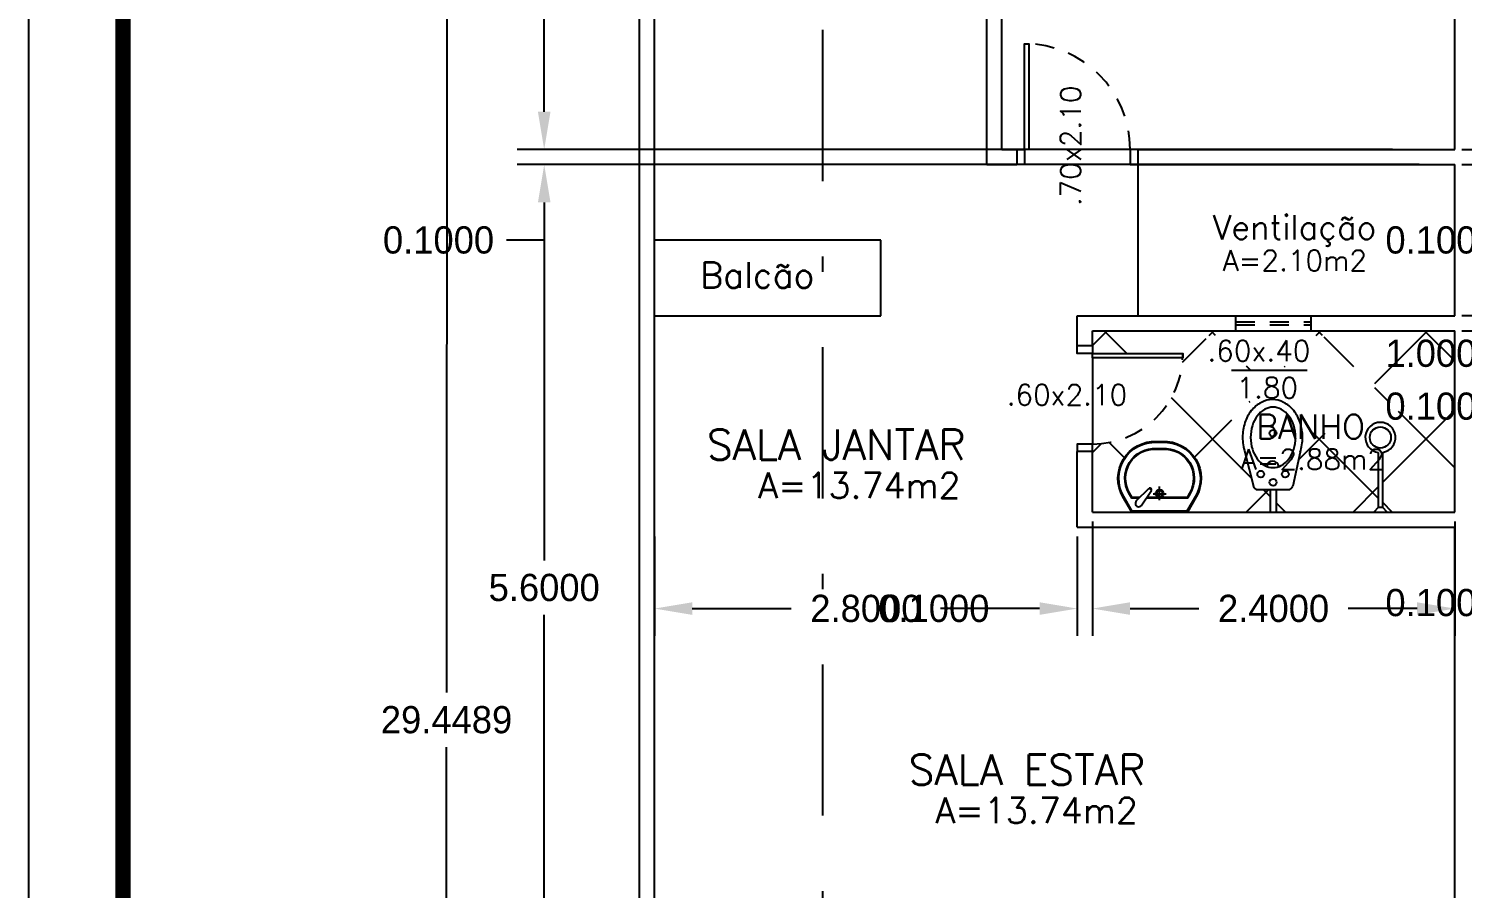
# Model space of a CAD drawing. Extents: x 1223 to 2114, y 507 to 973.
# Drawn here: x 1573.04 to 1582.54, y 625.83 to 631.51 of the extents above; entities that cross this region are included whole.
import ezdxf

# ---------------------------------------------------------------- set-up
doc = ezdxf.new("R2010")
doc.units = 0
doc.header["$MEASUREMENT"] = 0
doc.linetypes.add('DASHDOTX2', pattern=[2, 1, -0.5, 0, -0.5])
doc.linetypes.add('HIDDEN2', pattern=[0.1875, 0.125, -0.0625])
doc.layers.get('0').update_dxf_attribs({"linetype": 'CONTINUOUS'})
doc.layers.get('DEFPOINTS').update_dxf_attribs({"linetype": 'CONTINUOUS'})
for name, color, linetype in [('BANHO_COZINHA', 7, 'CONTINUOUS'), ('JANELAS', 8, 'CONTINUOUS'), ('PAREDE', 2, 'CONTINUOUS'), ('PORTAS', 4, 'CONTINUOUS'), ('PROJECAO', 7, 'HIDDEN2')]:
    doc.layers.add(name, color=color, linetype=linetype)
doc.styles.add('PADRAO_TXT', font='romans.shx')
doc.dimstyles.get("Standard").update_dxf_attribs({"dimtxt": 0.18, "dimasz": 0.18, "dimexe": 0.18, "dimexo": 0.0625, "dimgap": 0.09, "dimtad": 0, "dimtih": 1, "dimtoh": 1, "dimdec": 4, "dimzin": 0, "dimdsep": 46, "dimtxsty": 'Standard', "dimcen": 0.09, "dimadec": 0, "dimazin": 0, "dimtfac": 1, "dimtdec": 4, "dimtofl": 0, "dimtmove": 0, "dimatfit": 3, "dimfxl": 0, "dimtolj": 1, "dimtzin": 0, "dimarcsym": 0})

# ---------------------------------------------------------------- blocks, each defined once
blk = doc.blocks.new('BIDE')
at = {"layer": 'BANHO_COZINHA'}
for p, q in [((-0.19, 0.3966), (-0.1341, 0.1715)), ((0.1761, 0.3966), (0.1267, 0.1722)), ((-0.105, 0.1487), (0.0974, 0.1487)), ((-0.0234, 0.1487), (-0.0234, -0.0013)), ((0.0166, 0.1487), (0.0166, -0.0013))]:
    blk.add_line(p, q, dxfattribs=at)
blk.add_lwpolyline([(0.1759, 0.396, 0.00058), (0.1761, 0.3966, 0.07973), (0.1918, 0.4946, 0.07973), (0.1761, 0.5926, 0.088644), (0.1336, 0.6713, 0.105072), (0.0667, 0.7264, 0.120616), (-0.0069, 0.7445, 0.120616), (-0.0806, 0.7264, 0.105072), (-0.1475, 0.6713, 0.088644), (-0.19, 0.5926, 0.07973), (-0.2057, 0.4946, 0.07973)], format="xyb", dxfattribs=at)
blk.add_lwpolyline([(-0.1522, 0.4946, 0.074892), (-0.1403, 0.4157, 0.085397), (-0.1086, 0.3532, 0.106179), (-0.058, 0.3088, 0.127661), (-0.0034, 0.2947, 0.127661), (0.0511, 0.3088, 0.106179), (0.1018, 0.3532, 0.085397), (0.1334, 0.4157, 0.074892), (0.1453, 0.4946, 0.074892), (0.1334, 0.5735, 0.085397), (0.1018, 0.6359, 0.106179), (0.0511, 0.6803, 0.127661), (-0.0034, 0.6945, 0.127661), (-0.058, 0.6803, 0.106179), (-0.1086, 0.6359, 0.085397), (-0.1403, 0.5735, 0.074892)], format="xyb", close=True, dxfattribs=at)
for centre in [(-0.0037, 0.5219), (-0.0847, 0.2515), (-0.0037, 0.1965), (0.0773, 0.2515)]:
    blk.add_circle(centre, 0.0226, dxfattribs=at)
for centre, radius, start, end in [((0.1076, 0.4946), 0.3132, 180, 198.23417), ((0.0515, 0.4761), 0.2542, 198.23417, 198.36712), ((-0.0058, 0.2971), 0.04, 5.79726, 171.7626), ((-0.105, 0.1787), 0.03, 193.93535, 270), ((0.0974, 0.1787), 0.03, 270, 347.59278)]:
    blk.add_arc(centre, radius, start, end, dxfattribs=at)
blk = doc.blocks.new('*X200')
at = {"color": 0}
for p, q in [((1580.089, 629.4178), (1580.1867, 629.5155)), ((1580.3178, 629.3655), (1580.1678, 629.5155)), ((1580.8635, 629.4851), (1580.8939, 629.5155)), ((1580.9053, 629.4851), (1580.8749, 629.5155)), ((1581.5706, 629.4851), (1581.601, 629.5155)), ((1581.6124, 629.4851), (1581.582, 629.5155)), ((1581.9597, 629.1671), (1582.3081, 629.5155)), ((1582.489, 629.3156), (1582.2891, 629.5155)), ((1580.6863, 629.3079), (1580.8429, 629.4645)), ((1581.8207, 629.2768), (1581.6232, 629.4743)), ((1581.1331, 629.2573), (1581.1093, 629.2811)), ((1581.3623, 629.2768), (1581.3666, 629.2811)), ((1582.0547, 629.0428), (1581.9597, 629.1378)), ((1581.1413, 628.542), (1580.612, 629.0713)), ((1581.1283, 629.0428), (1581.1331, 629.0476)), ((1582.0122, 628.5125), (1582.489, 628.9893)), ((1582.489, 628.6085), (1582.1164, 628.9811)), ((1580.7651, 628.6796), (1581.0122, 628.9267)), ((1581.454, 628.6614), (1581.6314, 628.8388)), ((1581.9822, 628.4082), (1581.5516, 628.8388)), ((1580.089, 628.7107), (1580.1466, 628.7682)), ((1580.3003, 628.6759), (1580.2003, 628.7759)), ((1581.1081, 628.3155), (1581.2568, 628.4642)), ((1581.2656, 628.4177), (1581.2191, 628.4642)), ((1581.8152, 628.3155), (1581.9822, 628.4825)), ((1581.3678, 628.3155), (1581.3056, 628.3777)), ((1582.0749, 628.3155), (1582.0122, 628.3782))]:
    blk.add_line(p, q, dxfattribs=at)
blk = doc.blocks.new('*D525')
at = {"layer": 'DEFPOINTS', "color": 0, "transparency": 16777216}
for p in [(1582.6469, 628.2155), (1580.8469, 625.0155), (1583.0978, 625.0155)]:
    blk.add_point(p, dxfattribs=at)
at = {"layer": 'PAREDE', "color": 0, "lineweight": -2, "transparency": 16777216}
for p, q in [((1582.7094, 628.2155), (1583.2778, 628.2155)), ((1580.9094, 625.0155), (1583.2778, 625.0155))]:
    blk.add_line(p, q, dxfattribs=at)
at = {"layer": 'PAREDE', "color": 7, "lineweight": -2, "transparency": 16777216}
for p, q in [((1583.0978, 627.9655), (1583.0978, 626.7955)), ((1583.0978, 625.2655), (1583.0978, 626.4355))]:
    blk.add_line(p, q, dxfattribs=at)
at = {"layer": 'PAREDE', "color": 7, "transparency": 16777216}
for points in [[(1583.0562, 627.9655), (1583.1395, 627.9655), (1583.0978, 628.2155)], [(1583.0562, 625.2655), (1583.1395, 625.2655), (1583.0978, 625.0155)]]:
    blk.add_solid(points, dxfattribs=at)
at = {"layer": 'PAREDE', "color": 0, "transparency": 16777216, "insert": (1583.0978, 626.6155), "char_height": 0.18, "attachment_point": 5}
blk.add_mtext('\\A1;3.2000', dxfattribs=at)
blk = doc.blocks.new('*D526')
at = {"layer": 'DEFPOINTS', "color": 0, "transparency": 16777216}
for p in [(1582.139, 630.7155), (1576.4586, 630.6155), (1582.3158, 630.6155)]:
    blk.add_point(p, dxfattribs=at)
at = {"layer": 'PAREDE', "color": 7, "lineweight": -2, "transparency": 16777216}
for p, q in [((1576.4586, 630.9655), (1576.4586, 631.2155)), ((1576.4586, 630.3655), (1576.4586, 630.1155)), ((1576.4586, 630.1155), (1576.2086, 630.1155))]:
    blk.add_line(p, q, dxfattribs=at)
at = {"layer": 'PAREDE', "color": 0, "lineweight": -2, "transparency": 16777216}
for p, q in [((1582.0765, 630.7155), (1576.2786, 630.7155)), ((1582.2533, 630.6155), (1576.2786, 630.6155))]:
    blk.add_line(p, q, dxfattribs=at)
at = {"layer": 'PAREDE', "color": 7, "transparency": 16777216}
for points in [[(1576.4169, 630.9655), (1576.5003, 630.9655), (1576.4586, 630.7155)], [(1576.4169, 630.3655), (1576.5003, 630.3655), (1576.4586, 630.6155)]]:
    blk.add_solid(points, dxfattribs=at)
at = {"layer": 'PAREDE', "color": 0, "transparency": 16777216, "insert": (1575.7586, 630.1155), "char_height": 0.18, "attachment_point": 5}
blk.add_mtext('\\A1;0.1000', dxfattribs=at)
blk = doc.blocks.new('*D527')
at = {"layer": 'DEFPOINTS', "color": 0, "transparency": 16777216}
for p in [(1579.389, 630.6155), (1576.4586, 625.0155), (1578.439, 625.0155)]:
    blk.add_point(p, dxfattribs=at)
at = {"layer": 'PAREDE', "color": 0, "lineweight": -2, "transparency": 16777216}
for p, q in [((1579.3265, 630.6155), (1576.2786, 630.6155)), ((1578.3765, 625.0155), (1576.2786, 625.0155))]:
    blk.add_line(p, q, dxfattribs=at)
at = {"layer": 'PAREDE', "color": 7, "lineweight": -2, "transparency": 16777216}
for p, q in [((1576.4586, 630.3655), (1576.4586, 627.9955)), ((1576.4586, 625.2655), (1576.4586, 627.6355))]:
    blk.add_line(p, q, dxfattribs=at)
at = {"layer": 'PAREDE', "color": 7, "transparency": 16777216}
for points in [[(1576.4169, 630.3655), (1576.5003, 630.3655), (1576.4586, 630.6155)], [(1576.4169, 625.2655), (1576.5003, 625.2655), (1576.4586, 625.0155)]]:
    blk.add_solid(points, dxfattribs=at)
at = {"layer": 'PAREDE', "color": 0, "transparency": 16777216, "insert": (1576.4586, 627.8155), "char_height": 0.18, "attachment_point": 5}
blk.add_mtext('\\A1;5.6000', dxfattribs=at)
blk = doc.blocks.new('*D528')
at = {"layer": 'DEFPOINTS', "color": 0, "transparency": 16777216}
for p in [(1580.089, 628.3155), (1582.489, 628.3155), (1580.089, 627.6769)]:
    blk.add_point(p, dxfattribs=at)
at = {"layer": 'PAREDE', "color": 0, "lineweight": -2, "transparency": 16777216}
for p, q in [((1580.089, 628.253), (1580.089, 627.4969)), ((1582.489, 628.253), (1582.489, 627.4969))]:
    blk.add_line(p, q, dxfattribs=at)
at = {"layer": 'PAREDE', "color": 7, "lineweight": -2, "transparency": 16777216}
for p, q in [((1580.339, 627.6769), (1580.794, 627.6769)), ((1582.239, 627.6769), (1581.784, 627.6769))]:
    blk.add_line(p, q, dxfattribs=at)
at = {"layer": 'PAREDE', "color": 7, "transparency": 16777216}
for points in [[(1580.339, 627.7186), (1580.339, 627.6352), (1580.089, 627.6769)], [(1582.239, 627.7186), (1582.239, 627.6352), (1582.489, 627.6769)]]:
    blk.add_solid(points, dxfattribs=at)
at = {"layer": 'PAREDE', "color": 0, "transparency": 16777216, "insert": (1581.289, 627.6769), "char_height": 0.18, "attachment_point": 5}
blk.add_mtext('\\A1;2.4000', dxfattribs=at)
blk = doc.blocks.new('*D534')
at = {"layer": 'DEFPOINTS', "color": 0, "transparency": 16777216}
for p in [(1582.139, 634.2155), (1576.4586, 630.7155), (1582.139, 630.7155)]:
    blk.add_point(p, dxfattribs=at)
at = {"layer": 'PAREDE', "color": 0, "lineweight": -2, "transparency": 16777216}
for p, q in [((1582.0765, 634.2155), (1576.2786, 634.2155)), ((1582.0765, 630.7155), (1576.2786, 630.7155))]:
    blk.add_line(p, q, dxfattribs=at)
at = {"layer": 'PAREDE', "color": 7, "lineweight": -2, "transparency": 16777216}
for p, q in [((1576.4586, 633.9655), (1576.4586, 632.6455)), ((1576.4586, 630.9655), (1576.4586, 632.2855))]:
    blk.add_line(p, q, dxfattribs=at)
at = {"layer": 'PAREDE', "color": 7, "transparency": 16777216}
for points in [[(1576.4169, 633.9655), (1576.5003, 633.9655), (1576.4586, 634.2155)], [(1576.4169, 630.9655), (1576.5003, 630.9655), (1576.4586, 630.7155)]]:
    blk.add_solid(points, dxfattribs=at)
at = {"layer": 'PAREDE', "color": 0, "transparency": 16777216, "insert": (1576.4586, 632.4655), "char_height": 0.18, "attachment_point": 5}
blk.add_mtext('\\A1;3.5000', dxfattribs=at)
blk = doc.blocks.new('CHUV')
at = {"layer": 'BANHO_COZINHA'}
for p, q in [((0, 0.045), (0, -0.045)), ((0.03, 0.015), (0, 0.045)), ((0.395, 0.015), (0.03, 0.015)), ((0.03, -0.015), (0.03, 0.015)), ((0, -0.045), (0.03, -0.015)), ((0.03, -0.015), (0.3953, -0.015))]:
    blk.add_line(p, q, dxfattribs=at)
blk.add_circle((0.494, 0.0009), 0.07, dxfattribs=at)
blk.add_arc((0.494, 0.0009), 0.1, 189.14559, 171.89103, dxfattribs=at)
blk = doc.blocks.new('*D539')
at = {"layer": 'DEFPOINTS', "color": 0, "transparency": 16777216}
for p in [(1582.4737, 629.5155), (1582.6469, 628.3155), (1583.0978, 628.3155)]:
    blk.add_point(p, dxfattribs=at)
at = {"layer": 'PAREDE', "color": 0, "lineweight": -2, "transparency": 16777216}
for p, q in [((1582.5362, 629.5155), (1583.2778, 629.5155)), ((1582.7094, 628.3155), (1583.2778, 628.3155))]:
    blk.add_line(p, q, dxfattribs=at)
at = {"layer": 'PAREDE', "color": 7, "lineweight": -2, "transparency": 16777216}
for p, q in [((1583.0978, 629.2655), (1583.0978, 629.0955)), ((1583.0978, 628.5655), (1583.0978, 628.7355))]:
    blk.add_line(p, q, dxfattribs=at)
at = {"layer": 'PAREDE', "color": 7, "transparency": 16777216}
for points in [[(1583.0562, 629.2655), (1583.1395, 629.2655), (1583.0978, 629.5155)], [(1583.0562, 628.5655), (1583.1395, 628.5655), (1583.0978, 628.3155)]]:
    blk.add_solid(points, dxfattribs=at)
at = {"layer": 'PAREDE', "color": 0, "transparency": 16777216, "insert": (1583.0978, 628.9155), "char_height": 0.18, "attachment_point": 5}
blk.add_mtext('\\A1;1.2000', dxfattribs=at)
blk = doc.blocks.new('*D541')
at = {"layer": 'DEFPOINTS', "color": 0, "transparency": 16777216}
for p in [(1582.6469, 628.3155), (1582.6469, 628.2155), (1583.0978, 628.2155)]:
    blk.add_point(p, dxfattribs=at)
at = {"layer": 'PAREDE', "color": 7, "lineweight": -2, "transparency": 16777216}
for p, q in [((1583.0978, 628.5655), (1583.0978, 628.8155)), ((1583.0978, 627.9655), (1583.0978, 627.7155)), ((1583.0978, 627.7155), (1582.8478, 627.7155))]:
    blk.add_line(p, q, dxfattribs=at)
at = {"layer": 'PAREDE', "color": 0, "lineweight": -2, "transparency": 16777216}
for p, q in [((1582.7094, 628.3155), (1583.2778, 628.3155)), ((1582.7094, 628.2155), (1583.2778, 628.2155))]:
    blk.add_line(p, q, dxfattribs=at)
at = {"layer": 'PAREDE', "color": 7, "transparency": 16777216}
for points in [[(1583.0562, 628.5655), (1583.1395, 628.5655), (1583.0978, 628.3155)], [(1583.0562, 627.9655), (1583.1395, 627.9655), (1583.0978, 628.2155)]]:
    blk.add_solid(points, dxfattribs=at)
at = {"layer": 'PAREDE', "color": 0, "transparency": 16777216, "insert": (1582.3978, 627.7155), "char_height": 0.18, "attachment_point": 5}
blk.add_mtext('\\A1;0.1000', dxfattribs=at)
blk = doc.blocks.new('*D542')
at = {"layer": 'DEFPOINTS', "color": 0, "transparency": 16777216}
for p in [(1582.6469, 634.2155), (1582.4737, 630.7155), (1583.0978, 630.7155)]:
    blk.add_point(p, dxfattribs=at)
at = {"layer": 'PAREDE', "color": 0, "lineweight": -2, "transparency": 16777216}
for p, q in [((1582.7094, 634.2155), (1583.2778, 634.2155)), ((1582.5362, 630.7155), (1583.2778, 630.7155))]:
    blk.add_line(p, q, dxfattribs=at)
at = {"layer": 'PAREDE', "color": 7, "lineweight": -2, "transparency": 16777216}
for p, q in [((1583.0978, 633.9655), (1583.0978, 632.6455)), ((1583.0978, 630.9655), (1583.0978, 632.2855))]:
    blk.add_line(p, q, dxfattribs=at)
at = {"layer": 'PAREDE', "color": 7, "transparency": 16777216}
for points in [[(1583.0562, 633.9655), (1583.1395, 633.9655), (1583.0978, 634.2155)], [(1583.0562, 630.9655), (1583.1395, 630.9655), (1583.0978, 630.7155)]]:
    blk.add_solid(points, dxfattribs=at)
at = {"layer": 'PAREDE', "color": 0, "transparency": 16777216, "insert": (1583.0978, 632.4655), "char_height": 0.18, "attachment_point": 5}
blk.add_mtext('\\A1;3.5000', dxfattribs=at)
blk = doc.blocks.new('*D543')
at = {"layer": 'DEFPOINTS', "color": 0, "transparency": 16777216}
for p in [(1582.4737, 630.7155), (1582.4737, 630.6155), (1583.0978, 630.6155)]:
    blk.add_point(p, dxfattribs=at)
at = {"layer": 'PAREDE', "color": 7, "lineweight": -2, "transparency": 16777216}
for p, q in [((1583.0978, 630.9655), (1583.0978, 631.2155)), ((1583.0978, 630.3655), (1583.0978, 630.1155)), ((1583.0978, 630.1155), (1582.8478, 630.1155))]:
    blk.add_line(p, q, dxfattribs=at)
at = {"layer": 'PAREDE', "color": 0, "lineweight": -2, "transparency": 16777216}
for p, q in [((1582.5362, 630.7155), (1583.2778, 630.7155)), ((1582.5362, 630.6155), (1583.2778, 630.6155))]:
    blk.add_line(p, q, dxfattribs=at)
at = {"layer": 'PAREDE', "color": 7, "transparency": 16777216}
for points in [[(1583.0562, 630.9655), (1583.1395, 630.9655), (1583.0978, 630.7155)], [(1583.0562, 630.3655), (1583.1395, 630.3655), (1583.0978, 630.6155)]]:
    blk.add_solid(points, dxfattribs=at)
at = {"layer": 'PAREDE', "color": 0, "transparency": 16777216, "insert": (1582.3978, 630.1155), "char_height": 0.18, "attachment_point": 5}
blk.add_mtext('\\A1;0.1000', dxfattribs=at)
blk = doc.blocks.new('*D544')
at = {"layer": 'DEFPOINTS', "color": 0, "transparency": 16777216}
for p in [(1582.4737, 630.6155), (1582.4737, 629.6155), (1583.0978, 629.6155)]:
    blk.add_point(p, dxfattribs=at)
at = {"layer": 'PAREDE', "color": 0, "lineweight": -2, "transparency": 16777216}
for p, q in [((1582.5362, 630.6155), (1583.2778, 630.6155)), ((1582.5362, 629.6155), (1583.2778, 629.6155))]:
    blk.add_line(p, q, dxfattribs=at)
at = {"layer": 'PAREDE', "color": 7, "lineweight": -2, "transparency": 16777216}
for p, q in [((1583.0978, 630.3655), (1583.0978, 629.8655)), ((1583.0978, 629.6155), (1583.0978, 629.3655)), ((1583.0978, 629.3655), (1582.8478, 629.3655))]:
    blk.add_line(p, q, dxfattribs=at)
at = {"layer": 'PAREDE', "color": 7, "transparency": 16777216}
for points in [[(1583.0562, 630.3655), (1583.1395, 630.3655), (1583.0978, 630.6155)], [(1583.0562, 629.8655), (1583.1395, 629.8655), (1583.0978, 629.6155)]]:
    blk.add_solid(points, dxfattribs=at)
at = {"layer": 'PAREDE', "color": 0, "transparency": 16777216, "insert": (1582.3978, 629.3655), "char_height": 0.18, "attachment_point": 5}
blk.add_mtext('\\A1;1.0000', dxfattribs=at)
blk = doc.blocks.new('*D545')
at = {"layer": 'DEFPOINTS', "color": 0, "transparency": 16777216}
for p in [(1582.4737, 629.6155), (1582.4737, 629.5155), (1583.0978, 629.5155)]:
    blk.add_point(p, dxfattribs=at)
at = {"layer": 'PAREDE', "color": 7, "lineweight": -2, "transparency": 16777216}
for p, q in [((1583.0978, 629.8655), (1583.0978, 630.1155)), ((1583.0978, 629.2655), (1583.0978, 629.0155)), ((1583.0978, 629.0155), (1582.8478, 629.0155))]:
    blk.add_line(p, q, dxfattribs=at)
at = {"layer": 'PAREDE', "color": 0, "lineweight": -2, "transparency": 16777216}
for p, q in [((1582.5362, 629.6155), (1583.2778, 629.6155)), ((1582.5362, 629.5155), (1583.2778, 629.5155))]:
    blk.add_line(p, q, dxfattribs=at)
at = {"layer": 'PAREDE', "color": 7, "transparency": 16777216}
for points in [[(1583.0562, 629.8655), (1583.1395, 629.8655), (1583.0978, 629.6155)], [(1583.0562, 629.2655), (1583.1395, 629.2655), (1583.0978, 629.5155)]]:
    blk.add_solid(points, dxfattribs=at)
at = {"layer": 'PAREDE', "color": 0, "transparency": 16777216, "insert": (1582.3978, 629.0155), "char_height": 0.18, "attachment_point": 5}
blk.add_mtext('\\A1;0.1000', dxfattribs=at)
blk = doc.blocks.new('LAVAT2')
at = {"layer": 'BANHO_COZINHA'}
for p, q in [((-0.1541, 0.0735), (-0.0696, 0.1573)), ((-0.1213, 0.0424), (-0.0529, 0.1435)), ((-0.0529, 0.1435), (-0.0696, 0.1573)), ((-0.0422, 0.1216), (0.0447, 0.1216)), ((0.0004, 0.0791), (0.0004, 0.1703))]:
    blk.add_line(p, q, dxfattribs=at)
for points in [[(-0.0193, 0.4676), (0.0193, 0.4676, -0.595397), (0.2423, 0.1008), (0.1841, 0), (-0.1841, 0), (-0.2423, 0.1008, -0.595397)], [(-0.0195, 0.462), (0.0195, 0.462, -0.59561), (0.2375, 0.1036), (0.1809, 0.0056), (-0.1809, 0.0056), (-0.2375, 0.1036, -0.59561)]]:
    blk.add_lwpolyline(points, format="xyb", close=True, dxfattribs=at)
for points in [[(-0.135, 0.0924), (-0.1843, 0.0924), (-0.2026, 0.1242, -0.598795), (-0.0193, 0.4216), (0.0193, 0.4216, -0.599099), (0.2026, 0.124), (0.1843, 0.0924), (-0.0875, 0.0924)], [(-0.1304, 0.097), (-0.1817, 0.097), (-0.1987, 0.1265, -0.599051), (-0.0195, 0.417), (0.0195, 0.417, -0.599358), (0.1986, 0.1263), (0.1817, 0.097), (-0.0844, 0.097)], [(-0.1535, 0.0741, 1.201911), (-0.1175, 0.0481, 1.201911)]]:
    blk.add_lwpolyline(points, format="xyb", dxfattribs=at)
for radius in [0.0263, 0.0209]:
    blk.add_circle((0, 0.1223), radius, dxfattribs=at)
blk.add_arc((-0.0646, 0.1464), 0.012, 346.14878, 114.58148, dxfattribs=at)
blk = doc.blocks.new('*D562')
at = {"layer": 'DEFPOINTS', "color": 0, "transparency": 16777216}
for p in [(1577.189, 628.2155), (1579.989, 628.2155), (1577.189, 627.6769)]:
    blk.add_point(p, dxfattribs=at)
at = {"layer": 'PAREDE', "color": 0, "lineweight": -2, "transparency": 16777216}
for p, q in [((1577.189, 628.153), (1577.189, 627.4969)), ((1579.989, 628.153), (1579.989, 627.4969))]:
    blk.add_line(p, q, dxfattribs=at)
at = {"layer": 'PAREDE', "color": 7, "lineweight": -2, "transparency": 16777216}
for p, q in [((1577.439, 627.6769), (1578.094, 627.6769)), ((1579.739, 627.6769), (1579.084, 627.6769))]:
    blk.add_line(p, q, dxfattribs=at)
at = {"layer": 'PAREDE', "color": 7, "transparency": 16777216}
for points in [[(1577.439, 627.7186), (1577.439, 627.6352), (1577.189, 627.6769)], [(1579.739, 627.7186), (1579.739, 627.6352), (1579.989, 627.6769)]]:
    blk.add_solid(points, dxfattribs=at)
at = {"layer": 'PAREDE', "color": 0, "transparency": 16777216, "insert": (1578.589, 627.6769), "char_height": 0.18, "attachment_point": 5}
blk.add_mtext('\\A1;2.8000', dxfattribs=at)
blk = doc.blocks.new('*D563')
at = {"layer": 'DEFPOINTS', "color": 0, "transparency": 16777216}
for p in [(1580.089, 628.3155), (1579.989, 628.2155), (1579.989, 627.6769)]:
    blk.add_point(p, dxfattribs=at)
at = {"layer": 'PAREDE', "color": 0, "lineweight": -2, "transparency": 16777216}
for p, q in [((1580.089, 628.253), (1580.089, 627.4969)), ((1579.989, 628.153), (1579.989, 627.4969))]:
    blk.add_line(p, q, dxfattribs=at)
at = {"layer": 'PAREDE', "color": 7, "lineweight": -2, "transparency": 16777216}
for p, q in [((1579.739, 627.6769), (1579.489, 627.6769)), ((1580.339, 627.6769), (1580.589, 627.6769))]:
    blk.add_line(p, q, dxfattribs=at)
at = {"layer": 'PAREDE', "color": 7, "transparency": 16777216}
for points in [[(1579.739, 627.7186), (1579.739, 627.6352), (1579.989, 627.6769)], [(1580.339, 627.7186), (1580.339, 627.6352), (1580.089, 627.6769)]]:
    blk.add_solid(points, dxfattribs=at)
at = {"layer": 'PAREDE', "color": 0, "transparency": 16777216, "insert": (1579.039, 627.6769), "char_height": 0.18, "attachment_point": 5}
blk.add_mtext('\\A1;0.1000', dxfattribs=at)
blk = doc.blocks.new('*D575')
at = {"layer": 'DEFPOINTS', "color": 0, "transparency": 16777216}
for p in [(1582.489, 635.6155), (1582.589, 618.3155), (1583.544, 618.3155)]:
    blk.add_point(p, dxfattribs=at)
at = {"layer": 'PAREDE', "color": 0, "lineweight": -2, "transparency": 16777216}
for p, q in [((1582.5515, 635.6155), (1583.724, 635.6155)), ((1582.6515, 618.3155), (1583.724, 618.3155))]:
    blk.add_line(p, q, dxfattribs=at)
at = {"layer": 'PAREDE', "color": 7, "lineweight": -2, "transparency": 16777216}
for p, q in [((1583.544, 635.3655), (1583.544, 627.1455)), ((1583.544, 618.5655), (1583.544, 626.7855))]:
    blk.add_line(p, q, dxfattribs=at)
at = {"layer": 'PAREDE', "color": 7, "transparency": 16777216}
for points in [[(1583.5023, 635.3655), (1583.5856, 635.3655), (1583.544, 635.6155)], [(1583.5023, 618.5655), (1583.5856, 618.5655), (1583.544, 618.3155)]]:
    blk.add_solid(points, dxfattribs=at)
at = {"layer": 'PAREDE', "color": 0, "transparency": 16777216, "insert": (1583.544, 626.9655), "char_height": 0.18, "attachment_point": 5}
blk.add_mtext('\\A1;17.3000', dxfattribs=at)
blk = doc.blocks.new('*D583')
at = {"layer": 'DEFPOINTS', "color": 0, "transparency": 16777216}
for p in [(1577.1, 641.6644), (1575.8063, 612.2159), (1577.089, 612.2155)]:
    blk.add_point(p, dxfattribs=at)
at = {"layer": 'PAREDE', "color": 0, "lineweight": -2, "transparency": 16777216}
for p, q in [((1577.0375, 641.6644), (1575.6372, 641.6649)), ((1577.0265, 612.2155), (1575.6263, 612.216))]:
    blk.add_line(p, q, dxfattribs=at)
at = {"layer": 'PAREDE', "color": 7, "lineweight": -2, "transparency": 16777216}
for p, q in [((1575.8172, 641.4849), (1575.8118, 627.1204)), ((1575.8064, 612.3959), (1575.8117, 626.7604))]:
    blk.add_line(p, q, dxfattribs=at)
at = {"layer": 'PAREDE', "color": 7, "transparency": 16777216}
for points in [[(1575.7872, 641.4849), (1575.8472, 641.4848), (1575.8172, 641.6649)], [(1575.7764, 612.396), (1575.8364, 612.3959), (1575.8063, 612.2159)]]:
    blk.add_solid(points, dxfattribs=at)
at = {"layer": 'PAREDE', "color": 0, "transparency": 16777216, "insert": (1575.8118, 626.9404), "char_height": 0.18, "attachment_point": 5}
blk.add_mtext('\\A1;29.4489', dxfattribs=at)

msp = doc.modelspace()

# ---------------------------------------------------------------- linework, layer by layer
msp.add_lwpolyline([(1599.29431, 606.00545), (1573.04431, 606.00545), (1573.04431, 643.13045), (1599.29431, 643.13045)], close=True)
at = {"const_width": 0.1}
msp.add_lwpolyline([(1597.79431, 606.63045), (1573.66931, 606.63045), (1573.66931, 642.50545), (1597.79431, 642.50545)], close=True, dxfattribs=at)
at = {"layer": 'JANELAS'}
for p, q in [((1580.38905, 630.61547), (1580.38905, 629.61547)), ((1578.68905, 630.11547), (1577.18905, 630.11547)), ((1578.68905, 629.61547), (1578.68905, 630.11547)), ((1577.18905, 629.61547), (1578.68905, 629.61547)), ((1581.03905, 629.61547), (1581.53905, 629.61547)), ((1581.03905, 629.51547), (1581.53905, 629.51547)), ((1580.08905, 629.33547), (1580.08905, 628.76547)), ((1581.01138, 629.2549), (1581.51138, 629.2549))]:
    msp.add_line(p, q, dxfattribs=at)
at = {"layer": 'PAREDE'}
for p, q in [((1577.08905, 612.21547), (1577.08905, 641.66547)), ((1579.48905, 630.71547), (1579.48905, 634.31547)), ((1577.18905, 625.01547), (1577.18905, 634.21547)), ((1579.38905, 630.61547), (1579.38905, 634.21547)), ((1582.48905, 630.71547), (1582.48905, 634.21547)), ((1579.48905, 630.71547), (1579.58905, 630.71547)), ((1579.58905, 630.71547), (1579.58905, 630.61547)), ((1580.38905, 630.71547), (1582.48905, 630.71547)), ((1580.38905, 630.71547), (1580.38905, 630.61547)), ((1579.38905, 630.61547), (1579.58905, 630.61547)), ((1580.38905, 630.61547), (1582.48905, 630.61547)), ((1582.48905, 629.61547), (1582.48905, 630.61547)), ((1579.98905, 629.61547), (1581.03905, 629.61547)), ((1579.98905, 629.41547), (1579.98905, 629.61547)), ((1581.03905, 629.51547), (1581.03905, 629.61547)), ((1581.53905, 629.61547), (1582.48905, 629.61547)), ((1581.53905, 629.51547), (1581.53905, 629.61547)), ((1580.08905, 629.51547), (1581.03905, 629.51547)), ((1580.08905, 629.41547), (1580.08905, 629.51547)), ((1581.53905, 629.51547), (1582.48905, 629.51547)), ((1582.48905, 628.31547), (1582.48905, 629.51547)), ((1580.08905, 629.41547), (1579.98905, 629.41547)), ((1579.98905, 628.21547), (1579.98905, 628.71547)), ((1580.08905, 628.71547), (1579.98905, 628.71547)), ((1580.08905, 628.31547), (1580.08905, 628.71547)), ((1580.08905, 628.31547), (1582.48905, 628.31547)), ((1579.98905, 628.21547), (1582.48905, 628.21547)), ((1582.48905, 623.01547), (1582.48905, 628.21547))]:
    msp.add_line(p, q, dxfattribs=at)
at = {"layer": 'PORTAS'}
for points in [[(1579.63905, 630.71547), (1579.63905, 631.41547), (1579.66905, 631.41547), (1579.66905, 630.71547)], [(1580.08905, 629.36547), (1580.68905, 629.36547), (1580.68905, 629.33547), (1580.08905, 629.33547)]]:
    msp.add_lwpolyline(points, close=True, dxfattribs=at)
for points in [[(1579.58905, 630.71547), (1579.63905, 630.71547), (1579.63905, 630.61547), (1579.58905, 630.61547)], [(1580.38905, 630.71547), (1580.33905, 630.71547), (1580.33905, 630.61547), (1580.38905, 630.61547)], [(1580.08905, 629.41547), (1580.08905, 629.36547), (1579.98905, 629.36547), (1579.98905, 629.41547)], [(1580.08905, 628.71547), (1580.08905, 628.76547), (1579.98905, 628.76547), (1579.98905, 628.71547)]]:
    msp.add_lwpolyline(points, dxfattribs=at)
at = {"layer": 'PROJECAO', "linetype": 'DASHDOTX2'}
msp.add_line((1578.30143, 642.00641), (1578.30143, 608.09274), dxfattribs=at)
at = {"layer": 'PROJECAO'}
for p, q in [((1581.03905, 629.57547), (1581.53905, 629.57547)), ((1581.03905, 629.55547), (1581.53905, 629.55547))]:
    msp.add_line(p, q, dxfattribs=at)
for centre, radius, start, end in [((1579.63905, 630.71547), 0.7, 0, 90), ((1580.08905, 629.36547), 0.6, 270, 0)]:
    msp.add_arc(centre, radius, start, end, dxfattribs=at)

# ---------------------------------------------------------------- block references
at = {"layer": 'JANELAS', "linetype": 'Continuous'}
msp.add_blockref('*X200', (0, 0), dxfattribs=at)
at = {"layer": 'PAREDE'}
for name, p in [('BIDE', (1581.28905, 628.31547)), ('LAVAT2', (1580.53402, 628.31547))]:
    msp.add_blockref(name, p, dxfattribs=at)
at = {"layer": 'PAREDE', "rotation": 90.00000000000004}
msp.add_blockref('CHUV', (1581.99717, 628.31547), dxfattribs=at)

# ---------------------------------------------------------------- texts
at = {"layer": 'JANELAS', "style": 'PADRAO_TXT'}
msp.add_text('.70x2.10', height=0.136, rotation=90, dxfattribs=at).set_placement((1580.01332, 630.34009))
for s, height, p in [('A=2.10m2', 0.136, (1580.95219, 629.91267)), ('Balcão', 0.17, (1577.49031, 629.79884)), ('.60x.40', 0.136, (1580.85096, 629.31514)), ('.60x2.10', 0.136, (1579.52123, 629.02306)), ('1.80', 0.136, (1581.04357, 629.07036)), ('A=2.88m2', 0.136, (1581.07133, 628.59645)), ('A=13.74m2', 0.17, (1577.87541, 628.40689)), ('A=13.74m2', 0.17, (1579.04946, 626.25572))]:
    msp.add_text(s, height=height, dxfattribs=at).set_placement(p)
at = {"layer": 'PAREDE', "style": 'PADRAO_TXT'}
for s, height, p in [('Ventilação', 0.16, (1580.88663, 630.12055)), ('BANHO', 0.16, (1581.1742, 628.80045)), ('SALA JANTAR', 0.2, (1577.53544, 628.66189)), ('SALA ESTAR', 0.2, (1578.87138, 626.51072))]:
    msp.add_text(s, height=height, dxfattribs=at).set_placement(p)

# ---------------------------------------------------------------- dimensions: what is measured, and where the dimension line sits
at = {"layer": 'PAREDE'}
dim = msp.add_aligned_dim(p1=(1577.09999, 641.66438), p2=(1577.08905, 612.21547), distance=-1.28276, dimstyle='Standard', override={"dimclrd": 7}, dxfattribs=at)
dim.commit()
dim.dimension.update_dxf_attribs({"geometry": '*D583', "text_midpoint": (1575.81176, 626.9404)})
for base, p1, p2, angle, picture, middle in [((1583.54396, 618.31547), (1582.48905, 635.61547), (1582.58905, 618.31547), 90, '*D575', (1583.54396, 626.96547)), ((1576.4586, 630.71547), (1582.13905, 634.21547), (1582.13905, 630.71547), 90, '*D534', (1576.4586, 632.46547)), ((1583.09784, 630.71547), (1582.64692, 634.21547), (1582.47371, 630.71547), 90, '*D542', (1583.09784, 632.46547)), ((1576.4586, 630.61547), (1582.13905, 630.71547), (1582.31584, 630.61547), 90, '*D526', (1575.7586, 630.11547)), ((1583.09784, 630.61547), (1582.47371, 630.71547), (1582.47371, 630.61547), 90, '*D543', (1582.39784, 630.11547)), ((1576.4586, 625.01547), (1579.38905, 630.61547), (1578.43905, 625.01547), 90, '*D527', (1576.4586, 627.81547)), ((1583.09784, 629.61547), (1582.47371, 630.61547), (1582.47371, 629.61547), 90, '*D544', (1582.39784, 629.36547)), ((1583.09784, 629.51547), (1582.47371, 629.61547), (1582.47371, 629.51547), 90, '*D545', (1582.39784, 629.01547)), ((1583.09784, 628.31547), (1582.47371, 629.51547), (1582.64692, 628.31547), 90, '*D539', (1583.09784, 628.91547)), ((1583.09784, 628.21547), (1582.64692, 628.31547), (1582.64692, 628.21547), 90, '*D541', (1582.39784, 627.71547)), ((1579.98905, 627.6769), (1580.08905, 628.31547), (1579.98905, 628.21547), 180, '*D563', (1579.03905, 627.6769)), ((1580.08905, 627.6769), (1582.48905, 628.31547), (1580.08905, 628.31547), 180, '*D528', (1581.28905, 627.6769)), ((1577.18905, 627.6769), (1579.98905, 628.21547), (1577.18905, 628.21547), 180, '*D562', (1578.58905, 627.6769)), ((1583.09784, 625.01547), (1582.64692, 628.21547), (1580.84692, 625.01547), 90, '*D525', (1583.09784, 626.61547))]:
    dim = msp.add_linear_dim(base=base, p1=p1, p2=p2, angle=angle, dimstyle='Standard', override={"dimasz": 0.25, "dimlfac": 1, "dimclrd": 7}, dxfattribs=at)
    dim.commit()
    dim.dimension.update_dxf_attribs({"geometry": picture, "text_midpoint": middle})

doc.saveas('drawing.dxf')
